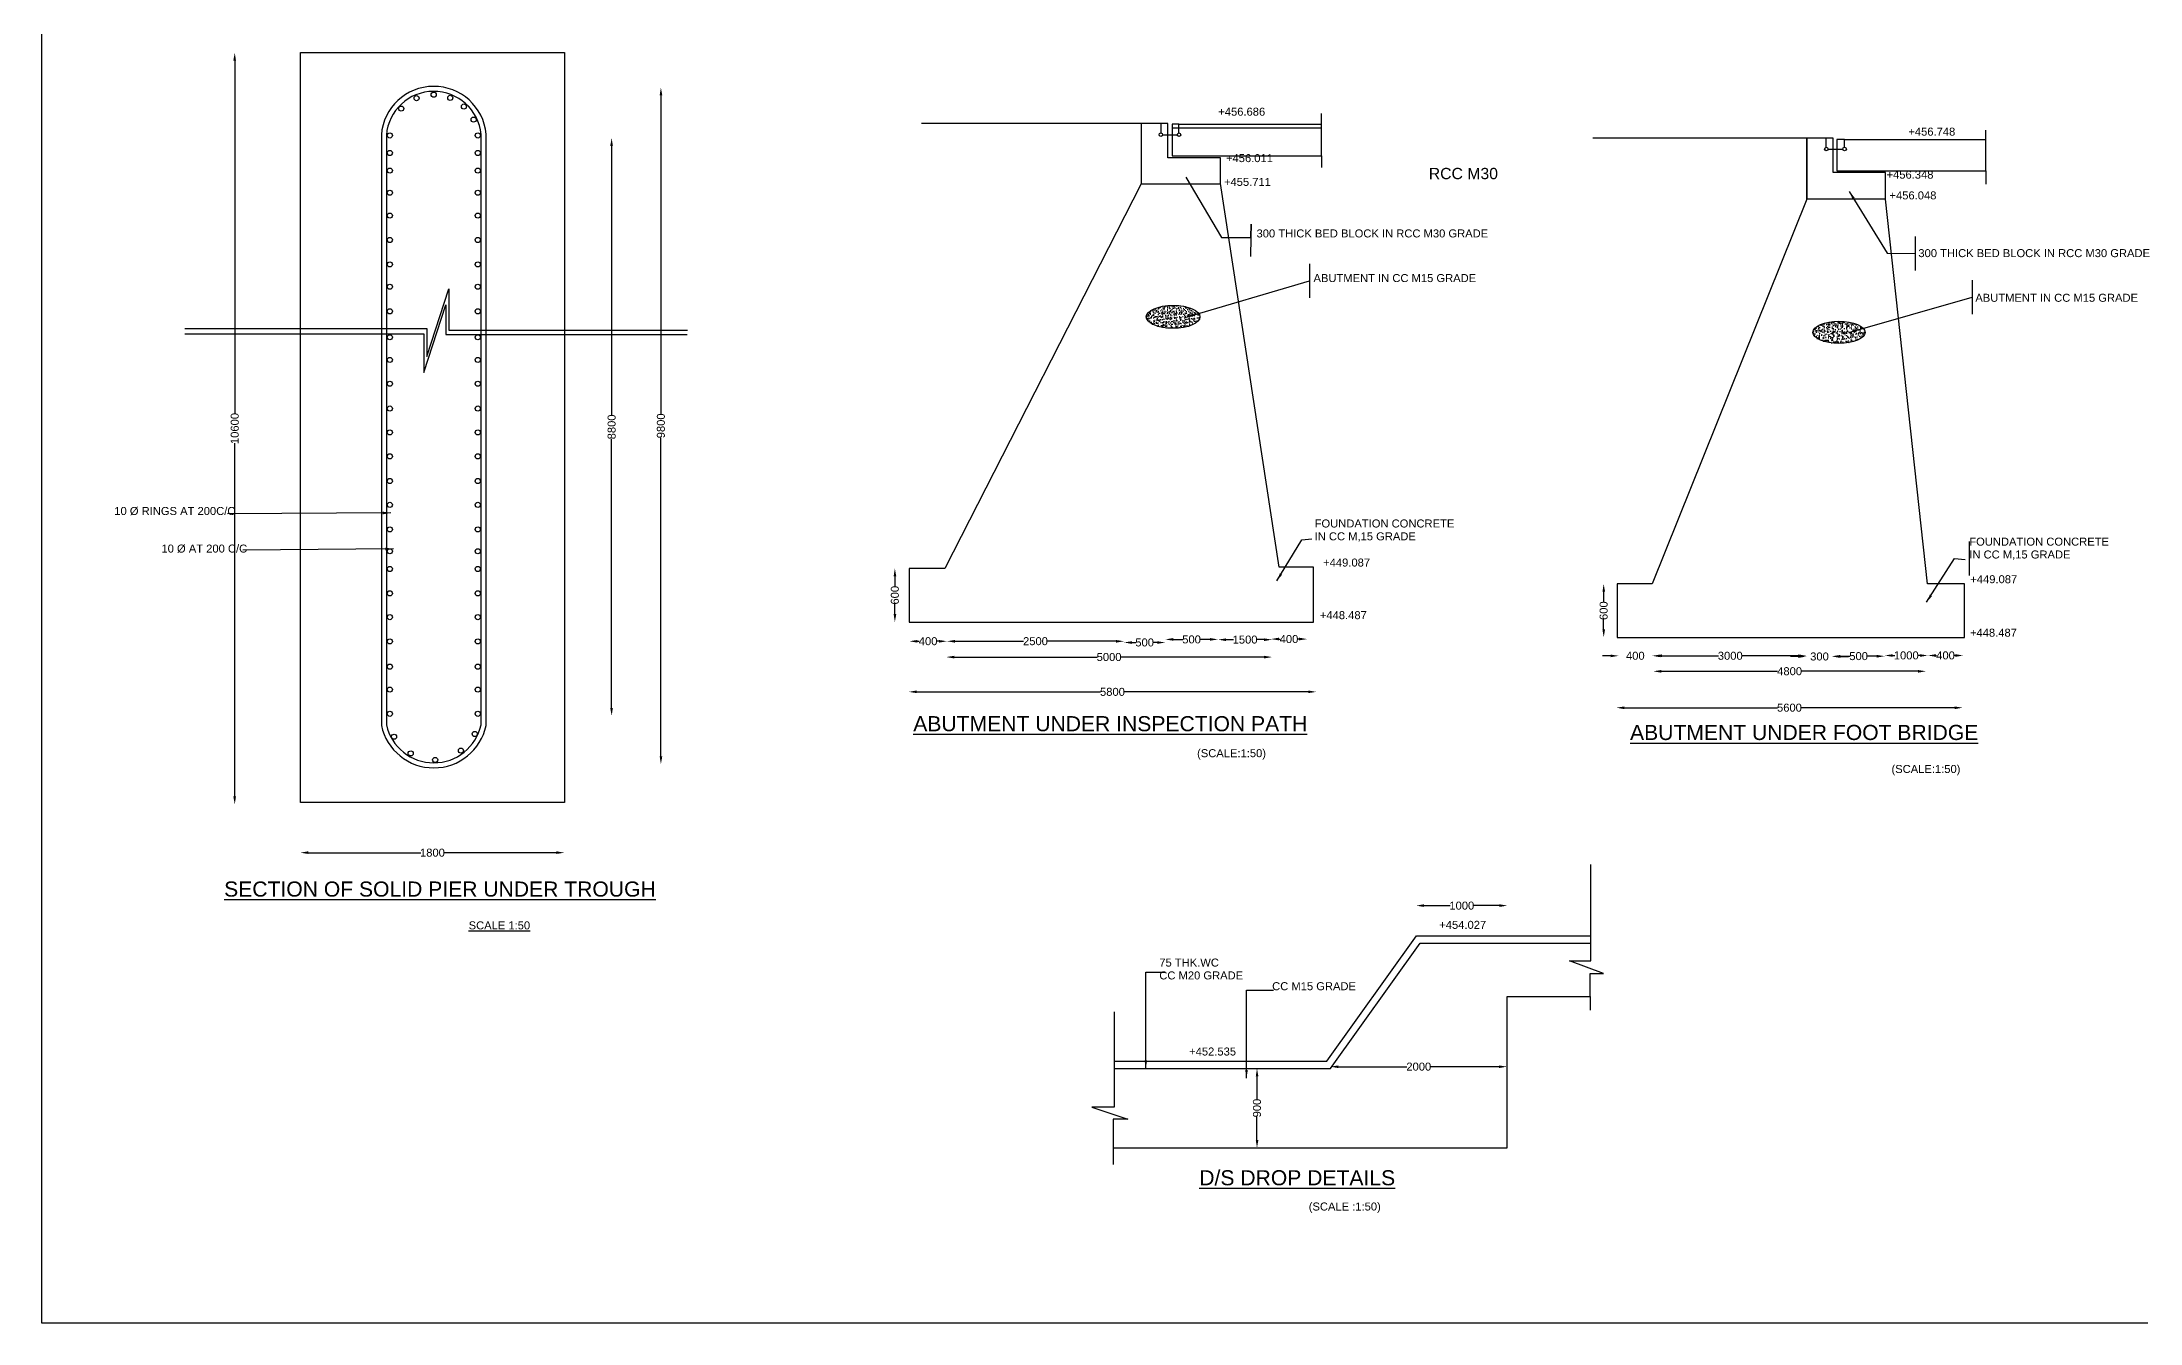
# Model space of a CAD drawing. Header units: millimetres. Extents: x -53217044 to -53196861, y 22129922 to 22143983.
# Drawn here: x -53217044 to -53205243, y 22129922 to 22137131 of the extents above; entities that cross this region are included whole.
import ezdxf

# ---------------------------------------------------------------- set-up
doc = ezdxf.new("R2010")
doc.units = ezdxf.units.MM
doc.header["$MEASUREMENT"] = 0
doc.header["$PDMODE"] = 32
doc.header["$PDSIZE"] = 28
for name, color, linetype in [('DIMENSION', 7, 'Continuous'), ('DRAWING', 2, 'Continuous'), ('TEXT', 7, 'Continuous')]:
    doc.layers.add(name, color=color, linetype=linetype)
doc.styles.get("Standard").update_dxf_attribs({"font": 'arial.ttf', "height": 45})
doc.dimstyles.get("Standard").update_dxf_attribs({"dimtxt": 45, "dimasz": 45, "dimexe": 0.18, "dimexo": 0.0625, "dimgap": 0.09, "dimtad": 0, "dimdec": 0, "dimzin": 0, "dimdsep": 46, "dimtxsty": 'Standard', "dimcen": 0.09, "dimse1": 1, "dimse2": 1, "dimadec": 0, "dimazin": 0, "dimtfac": 1, "dimtdec": 0, "dimtofl": 0, "dimtmove": 0, "dimatfit": 3, "dimfxl": 1, "dimtolj": 1, "dimtzin": 0, "dimarcsym": 0})
pattern_1 = [(50, (0, 0), (35.86300913, -3.137606749), [3.75, -41.25]), (355, (0, 0), (-6.93756668, 37.609606685), [3, -33]), (100.4514, (2.99, -0.26), (28.925469086, 34.471977103), [3.1870095, -35.0571056]), (46.1842, (0, 10), (53.36205243, -8.275950716), [5.625, -61.875]), (96.6356, (4.447, 9.31), (46.733135277, 48.705893545), [4.7805144, -52.58565]), (351.1842, (0, 10), (46.733097257, 48.705930046), [4.5, -49.5]), (21, (5, 7.5), (29.845352606, -20.130944533), [3.75, -41.25]), (326, (5, 7.5), (12.165766596, 36.257502252), [3, -33]), (71.4514, (7.487, 5.822), (42.01113143, 16.126524835), [3.1870095, -35.0571056]), (37.5, (0, 0), (0.607992766, 16.6446926916), [0, -32.6, 0, -33.5, 0, -33.125]), (7.5, (0, 0), (13.153476872, 19.720585594), [0, -19.1, 0, -31.85, 0, -12.625]), (327.5, (-11.15, 0), (26.6911218086, -1.1277435867), [0, -12.5, 0, -39, 0, -51.75]), (317.5, (-16.15, 0), (29.159308467, 5.005249117), [0, -16.25, 0, -25.9, 0, -36.75])]

# ---------------------------------------------------------------- blocks, each defined once
blk = doc.blocks.new('*D84')
at = {"layer": 'Defpoints', "color": 0, "transparency": 16777216}
for p in [(-53208260, 22134082), (-53208183, 22134082), (-53208183, 22133781)]:
    blk.add_point(p, dxfattribs=at)
at = {"layer": 'DIMENSION', "color": 0, "lineweight": -2, "transparency": 16777216}
for p, q in [((-53208260, 22134037), (-53208260, 22133981)), ((-53208260, 22133826), (-53208260, 22133881))]:
    blk.add_line(p, q, dxfattribs=at)
at = {"layer": 'DIMENSION', "color": 0, "transparency": 16777216}
for points in [[(-53208267, 22134037), (-53208252, 22134037), (-53208260, 22134082)], [(-53208267, 22133826), (-53208252, 22133826), (-53208260, 22133781)]]:
    blk.add_solid(points, dxfattribs=at)
at = {"layer": 'DIMENSION', "color": 0, "transparency": 16777216, "insert": (-53208260, 22133931), "char_height": 45, "attachment_point": 5, "rotation": 90}
blk.add_mtext('\\A1;600', dxfattribs=at)
blk = doc.blocks.new('*D85')
at = {"layer": 'Defpoints', "color": 0, "transparency": 16777216}
for p in [(-53208176, 22133677), (-53208176, 22133671), (-53207987, 22133668)]:
    blk.add_point(p, dxfattribs=at)
at = {"layer": 'DIMENSION', "color": 0, "lineweight": -2, "transparency": 16777216}
for p, q in [((-53208221, 22133677), (-53208266, 22133677)), ((-53207942, 22133677), (-53207897, 22133677))]:
    blk.add_line(p, q, dxfattribs=at)
at = {"layer": 'DIMENSION', "color": 0, "transparency": 16777216}
for points in [[(-53208221, 22133684), (-53208221, 22133669), (-53208176, 22133677)], [(-53207942, 22133684), (-53207942, 22133669), (-53207987, 22133677)]]:
    blk.add_solid(points, dxfattribs=at)
at = {"layer": 'DIMENSION', "color": 0, "transparency": 16777216, "insert": (-53208082, 22133677), "char_height": 45, "attachment_point": 5}
blk.add_mtext('\\A1;400', dxfattribs=at)
blk = doc.blocks.new('*D86')
at = {"layer": 'Defpoints', "color": 0, "transparency": 16777216}
for p in [(-53207976, 22133675), (-53207120, 22133677), (-53207120, 22133674)]:
    blk.add_point(p, dxfattribs=at)
at = {"layer": 'DIMENSION', "color": 0, "lineweight": -2, "transparency": 16777216}
for p, q in [((-53207931, 22133677), (-53207615, 22133677)), ((-53207165, 22133677), (-53207481, 22133677))]:
    blk.add_line(p, q, dxfattribs=at)
at = {"layer": 'DIMENSION', "color": 0, "transparency": 16777216}
for points in [[(-53207931, 22133685), (-53207931, 22133670), (-53207976, 22133677)], [(-53207165, 22133685), (-53207165, 22133670), (-53207120, 22133677)]]:
    blk.add_solid(points, dxfattribs=at)
at = {"layer": 'DIMENSION', "color": 0, "transparency": 16777216, "insert": (-53207548, 22133677), "char_height": 45, "attachment_point": 5}
blk.add_mtext('\\A1;3000', dxfattribs=at)
blk = doc.blocks.new('*D87')
at = {"layer": 'Defpoints', "color": 0, "transparency": 16777216}
for p in [(-53207120, 22133674), (-53206973, 22133674), (-53206973, 22133673)]:
    blk.add_point(p, dxfattribs=at)
at = {"layer": 'DIMENSION', "color": 0, "lineweight": -2, "transparency": 16777216}
for p, q in [((-53207165, 22133673), (-53207210, 22133673)), ((-53206928, 22133673), (-53206883, 22133673))]:
    blk.add_line(p, q, dxfattribs=at)
at = {"layer": 'DIMENSION', "color": 0, "transparency": 16777216}
for points in [[(-53207165, 22133680), (-53207165, 22133665), (-53207120, 22133673)], [(-53206928, 22133680), (-53206928, 22133665), (-53206973, 22133673)]]:
    blk.add_solid(points, dxfattribs=at)
at = {"layer": 'DIMENSION', "color": 0, "transparency": 16777216, "insert": (-53207046, 22133673), "char_height": 45, "attachment_point": 5}
blk.add_mtext('\\A1;300', dxfattribs=at)
blk = doc.blocks.new('*D88')
at = {"layer": 'Defpoints', "color": 0, "transparency": 16777216}
for p in [(-53206973, 22133674), (-53206679, 22133681), (-53206679, 22133675)]:
    blk.add_point(p, dxfattribs=at)
at = {"layer": 'DIMENSION', "color": 0, "lineweight": -2, "transparency": 16777216}
for p, q in [((-53206928, 22133675), (-53206876, 22133675)), ((-53206724, 22133675), (-53206776, 22133675))]:
    blk.add_line(p, q, dxfattribs=at)
at = {"layer": 'DIMENSION', "color": 0, "transparency": 16777216}
for points in [[(-53206928, 22133682), (-53206928, 22133667), (-53206973, 22133675)], [(-53206724, 22133682), (-53206724, 22133667), (-53206679, 22133675)]]:
    blk.add_solid(points, dxfattribs=at)
at = {"layer": 'DIMENSION', "color": 0, "transparency": 16777216, "insert": (-53206826, 22133675), "char_height": 45, "attachment_point": 5}
blk.add_mtext('\\A1;500', dxfattribs=at)
blk = doc.blocks.new('*D89')
at = {"layer": 'Defpoints', "color": 0, "transparency": 16777216}
for p in [(-53206679, 22133675), (-53206436, 22133679), (-53206436, 22133675)]:
    blk.add_point(p, dxfattribs=at)
at = {"layer": 'DIMENSION', "color": 0, "lineweight": -2, "transparency": 16777216}
for p, q in [((-53206634, 22133679), (-53206623, 22133679)), ((-53206481, 22133679), (-53206493, 22133679))]:
    blk.add_line(p, q, dxfattribs=at)
at = {"layer": 'DIMENSION', "color": 0, "transparency": 16777216}
for points in [[(-53206634, 22133686), (-53206634, 22133671), (-53206679, 22133679)], [(-53206481, 22133686), (-53206481, 22133671), (-53206436, 22133679)]]:
    blk.add_solid(points, dxfattribs=at)
at = {"layer": 'DIMENSION', "color": 0, "transparency": 16777216, "insert": (-53206558, 22133679), "char_height": 45, "attachment_point": 5}
blk.add_mtext('\\A1;1000', dxfattribs=at)
blk = doc.blocks.new('*D90')
at = {"layer": 'Defpoints', "color": 0, "transparency": 16777216}
for p in [(-53206436, 22133679), (-53206237, 22133682), (-53206237, 22133679)]:
    blk.add_point(p, dxfattribs=at)
at = {"layer": 'DIMENSION', "color": 0, "lineweight": -2, "transparency": 16777216}
for p, q in [((-53206391, 22133679), (-53206387, 22133679)), ((-53206282, 22133679), (-53206286, 22133679))]:
    blk.add_line(p, q, dxfattribs=at)
at = {"layer": 'DIMENSION', "color": 0, "transparency": 16777216}
for points in [[(-53206391, 22133686), (-53206391, 22133671), (-53206436, 22133679)], [(-53206282, 22133686), (-53206282, 22133671), (-53206237, 22133679)]]:
    blk.add_solid(points, dxfattribs=at)
at = {"layer": 'DIMENSION', "color": 0, "transparency": 16777216, "insert": (-53206337, 22133679), "char_height": 45, "attachment_point": 5}
blk.add_mtext('\\A1;400', dxfattribs=at)
blk = doc.blocks.new('*D91')
at = {"layer": 'Defpoints', "color": 0, "transparency": 16777216}
for p in [(-53207981, 22133590), (-53207981, 22133588), (-53206447, 22133584)]:
    blk.add_point(p, dxfattribs=at)
at = {"layer": 'DIMENSION', "color": 0, "lineweight": -2, "transparency": 16777216}
for p, q in [((-53207936, 22133590), (-53207282, 22133590)), ((-53206492, 22133590), (-53207146, 22133590))]:
    blk.add_line(p, q, dxfattribs=at)
at = {"layer": 'DIMENSION', "color": 0, "transparency": 16777216}
for points in [[(-53207936, 22133597), (-53207936, 22133582), (-53207981, 22133590)], [(-53206492, 22133597), (-53206492, 22133582), (-53206447, 22133590)]]:
    blk.add_solid(points, dxfattribs=at)
at = {"layer": 'DIMENSION', "color": 0, "transparency": 16777216, "insert": (-53207214, 22133590), "char_height": 45, "attachment_point": 5}
blk.add_mtext('\\A1;4800', dxfattribs=at)
blk = doc.blocks.new('*D92')
at = {"layer": 'Defpoints', "color": 0, "transparency": 16777216}
for p in [(-53208189, 22133388), (-53206241, 22133387), (-53206241, 22133385)]:
    blk.add_point(p, dxfattribs=at)
at = {"layer": 'DIMENSION', "color": 0, "lineweight": -2, "transparency": 16777216}
for p, q in [((-53208144, 22133385), (-53207282, 22133385)), ((-53206286, 22133385), (-53207148, 22133385))]:
    blk.add_line(p, q, dxfattribs=at)
at = {"layer": 'DIMENSION', "color": 0, "transparency": 16777216}
for points in [[(-53208144, 22133392), (-53208144, 22133377), (-53208189, 22133385)], [(-53206286, 22133392), (-53206286, 22133377), (-53206241, 22133385)]]:
    blk.add_solid(points, dxfattribs=at)
at = {"layer": 'DIMENSION', "color": 0, "transparency": 16777216, "insert": (-53207215, 22133385), "char_height": 45, "attachment_point": 5}
blk.add_mtext('\\A1;5600', dxfattribs=at)
blk = doc.blocks.new('*D93')
at = {"layer": 'Defpoints', "color": 0, "transparency": 16777216}
for p in [(-53209315, 22132258), (-53208802, 22132271), (-53208802, 22132264)]:
    blk.add_point(p, dxfattribs=at)
at = {"layer": 'DIMENSION', "color": 0, "lineweight": -2, "transparency": 16777216}
for p, q in [((-53209270, 22132271), (-53209123, 22132271)), ((-53208847, 22132271), (-53208993, 22132271))]:
    blk.add_line(p, q, dxfattribs=at)
at = {"layer": 'DIMENSION', "color": 0, "transparency": 16777216}
for points in [[(-53209270, 22132279), (-53209270, 22132264), (-53209315, 22132271)], [(-53208847, 22132279), (-53208847, 22132264), (-53208802, 22132271)]]:
    blk.add_solid(points, dxfattribs=at)
at = {"layer": 'DIMENSION', "color": 0, "transparency": 16777216, "insert": (-53209058, 22132271), "char_height": 45, "attachment_point": 5}
blk.add_mtext('\\A1;1000', dxfattribs=at)
blk = doc.blocks.new('*D94')
at = {"layer": 'Defpoints', "color": 0, "transparency": 16777216}
for p in [(-53209797, 22131355), (-53208804, 22131365), (-53208804, 22131355)]:
    blk.add_point(p, dxfattribs=at)
at = {"layer": 'DIMENSION', "color": 0, "lineweight": -2, "transparency": 16777216}
for p, q in [((-53209752, 22131365), (-53209368, 22131365)), ((-53208849, 22131365), (-53209232, 22131365))]:
    blk.add_line(p, q, dxfattribs=at)
at = {"layer": 'DIMENSION', "color": 0, "transparency": 16777216}
for points in [[(-53209752, 22131372), (-53209752, 22131357), (-53209797, 22131365)], [(-53208849, 22131372), (-53208849, 22131357), (-53208804, 22131365)]]:
    blk.add_solid(points, dxfattribs=at)
at = {"layer": 'DIMENSION', "color": 0, "transparency": 16777216, "insert": (-53209300, 22131365), "char_height": 45, "attachment_point": 5}
blk.add_mtext('\\A1;2000', dxfattribs=at)
blk = doc.blocks.new('*D95')
at = {"layer": 'Defpoints', "color": 0, "transparency": 16777216}
for p in [(-53210210, 22131355), (-53210210, 22130908), (-53210210, 22130908)]:
    blk.add_point(p, dxfattribs=at)
at = {"layer": 'DIMENSION', "color": 0, "lineweight": -2, "transparency": 16777216}
for p, q in [((-53210210, 22131310), (-53210210, 22131182)), ((-53210210, 22130953), (-53210210, 22131082))]:
    blk.add_line(p, q, dxfattribs=at)
at = {"layer": 'DIMENSION', "color": 0, "transparency": 16777216}
for points in [[(-53210217, 22131310), (-53210202, 22131310), (-53210210, 22131355)], [(-53210217, 22130953), (-53210202, 22130953), (-53210210, 22130908)]]:
    blk.add_solid(points, dxfattribs=at)
at = {"layer": 'DIMENSION', "color": 0, "transparency": 16777216, "insert": (-53210210, 22131132), "char_height": 45, "attachment_point": 5, "rotation": 90}
blk.add_mtext('\\A1;900', dxfattribs=at)
blk = doc.blocks.new('*D96')
at = {"layer": 'Defpoints', "color": 0, "transparency": 16777216}
for p in [(-53215591, 22132852), (-53214106, 22132852), (-53215591, 22132569)]:
    blk.add_point(p, dxfattribs=at)
at = {"layer": 'DIMENSION', "color": 0, "lineweight": -2, "transparency": 16777216}
for p, q in [((-53215546, 22132569), (-53214913, 22132569)), ((-53214151, 22132569), (-53214783, 22132569))]:
    blk.add_line(p, q, dxfattribs=at)
at = {"layer": 'DIMENSION', "color": 0, "transparency": 16777216}
for points in [[(-53215546, 22132577), (-53215546, 22132562), (-53215591, 22132569)], [(-53214151, 22132577), (-53214151, 22132562), (-53214106, 22132569)]]:
    blk.add_solid(points, dxfattribs=at)
at = {"layer": 'DIMENSION', "color": 0, "transparency": 16777216, "insert": (-53214848, 22132569), "char_height": 45, "attachment_point": 5}
blk.add_mtext('\\A1;1800', dxfattribs=at)
blk = doc.blocks.new('*D97')
at = {"layer": 'Defpoints', "color": 0, "transparency": 16777216}
for p in [(-53213556, 22136875), (-53213563, 22133067), (-53213560, 22133067)]:
    blk.add_point(p, dxfattribs=at)
at = {"layer": 'DIMENSION', "color": 0, "lineweight": -2, "transparency": 16777216}
for p, q in [((-53213563, 22136830), (-53213563, 22135038)), ((-53213563, 22133112), (-53213563, 22134904))]:
    blk.add_line(p, q, dxfattribs=at)
at = {"layer": 'DIMENSION', "color": 0, "transparency": 16777216}
for points in [[(-53213570, 22136830), (-53213555, 22136830), (-53213563, 22136875)], [(-53213570, 22133112), (-53213555, 22133112), (-53213563, 22133067)]]:
    blk.add_solid(points, dxfattribs=at)
at = {"layer": 'DIMENSION', "color": 0, "transparency": 16777216, "insert": (-53213563, 22134971), "char_height": 45, "attachment_point": 5, "rotation": 90}
blk.add_mtext('\\A1;9800', dxfattribs=at)
blk = doc.blocks.new('*D98')
at = {"layer": 'Defpoints', "color": 0, "transparency": 16777216}
for p in [(-53213834, 22136591), (-53213840, 22133339), (-53213839, 22133339)]:
    blk.add_point(p, dxfattribs=at)
at = {"layer": 'DIMENSION', "color": 0, "lineweight": -2, "transparency": 16777216}
for p, q in [((-53213840, 22136546), (-53213840, 22135032)), ((-53213840, 22133384), (-53213840, 22134898))]:
    blk.add_line(p, q, dxfattribs=at)
at = {"layer": 'DIMENSION', "color": 0, "transparency": 16777216}
for points in [[(-53213848, 22136546), (-53213833, 22136546), (-53213840, 22136591)], [(-53213848, 22133384), (-53213833, 22133384), (-53213840, 22133339)]]:
    blk.add_solid(points, dxfattribs=at)
at = {"layer": 'DIMENSION', "color": 0, "transparency": 16777216, "insert": (-53213840, 22134965), "char_height": 45, "attachment_point": 5, "rotation": 90}
blk.add_mtext('\\A1;8800', dxfattribs=at)
blk = doc.blocks.new('*D99')
at = {"layer": 'Defpoints', "color": 0, "transparency": 16777216}
for p in [(-53215962, 22137071), (-53215966, 22132841), (-53215960, 22132841)]:
    blk.add_point(p, dxfattribs=at)
at = {"layer": 'DIMENSION', "color": 0, "lineweight": -2, "transparency": 16777216}
for p, q in [((-53215960, 22137026), (-53215960, 22135038)), ((-53215960, 22132886), (-53215960, 22134873))]:
    blk.add_line(p, q, dxfattribs=at)
at = {"layer": 'DIMENSION', "color": 0, "transparency": 16777216}
for points in [[(-53215968, 22137026), (-53215953, 22137026), (-53215960, 22137071)], [(-53215968, 22132886), (-53215953, 22132886), (-53215960, 22132841)]]:
    blk.add_solid(points, dxfattribs=at)
at = {"layer": 'DIMENSION', "color": 0, "transparency": 16777216, "insert": (-53215960, 22134956), "char_height": 45, "attachment_point": 5, "rotation": 90}
blk.add_mtext('\\A1;10600', dxfattribs=at)
blk = doc.blocks.new('*D100')
at = {"layer": 'Defpoints', "color": 0, "transparency": 16777216}
for p in [(-53212247, 22134169), (-53212166, 22134169), (-53212166, 22133867)]:
    blk.add_point(p, dxfattribs=at)
at = {"layer": 'DIMENSION', "color": 0, "lineweight": -2, "transparency": 16777216}
for p, q in [((-53212247, 22134124), (-53212247, 22134068)), ((-53212247, 22133912), (-53212247, 22133968))]:
    blk.add_line(p, q, dxfattribs=at)
at = {"layer": 'DIMENSION', "color": 0, "transparency": 16777216}
for points in [[(-53212254, 22134124), (-53212239, 22134124), (-53212247, 22134169)], [(-53212254, 22133912), (-53212239, 22133912), (-53212247, 22133867)]]:
    blk.add_solid(points, dxfattribs=at)
at = {"layer": 'DIMENSION', "color": 0, "transparency": 16777216, "insert": (-53212247, 22134018), "char_height": 45, "attachment_point": 5, "rotation": 90}
blk.add_mtext('\\A1;600', dxfattribs=at)
blk = doc.blocks.new('*D101')
at = {"layer": 'Defpoints', "color": 0, "transparency": 16777216}
for p in [(-53212165, 22133759), (-53211954, 22133759), (-53211954, 22133759)]:
    blk.add_point(p, dxfattribs=at)
at = {"layer": 'DIMENSION', "color": 0, "lineweight": -2, "transparency": 16777216}
for p, q in [((-53212120, 22133759), (-53212110, 22133759)), ((-53211999, 22133759), (-53212009, 22133759))]:
    blk.add_line(p, q, dxfattribs=at)
at = {"layer": 'DIMENSION', "color": 0, "transparency": 16777216}
for points in [[(-53212120, 22133766), (-53212120, 22133751), (-53212165, 22133759)], [(-53211999, 22133766), (-53211999, 22133751), (-53211954, 22133759)]]:
    blk.add_solid(points, dxfattribs=at)
at = {"layer": 'DIMENSION', "color": 0, "transparency": 16777216, "insert": (-53212060, 22133759), "char_height": 45, "attachment_point": 5}
blk.add_mtext('\\A1;400', dxfattribs=at)
blk = doc.blocks.new('*D102')
at = {"layer": 'Defpoints', "color": 0, "transparency": 16777216}
for p in [(-53211954, 22133759), (-53210958, 22133759), (-53210958, 22133745)]:
    blk.add_point(p, dxfattribs=at)
at = {"layer": 'DIMENSION', "color": 0, "lineweight": -2, "transparency": 16777216}
for p, q in [((-53211909, 22133759), (-53211524, 22133759)), ((-53211003, 22133759), (-53211388, 22133759))]:
    blk.add_line(p, q, dxfattribs=at)
at = {"layer": 'DIMENSION', "color": 0, "transparency": 16777216}
for points in [[(-53211909, 22133766), (-53211909, 22133751), (-53211954, 22133759)], [(-53211003, 22133766), (-53211003, 22133751), (-53210958, 22133759)]]:
    blk.add_solid(points, dxfattribs=at)
at = {"layer": 'DIMENSION', "color": 0, "transparency": 16777216, "insert": (-53211456, 22133759), "char_height": 45, "attachment_point": 5}
blk.add_mtext('\\A1;2500', dxfattribs=at)
blk = doc.blocks.new('*D103')
at = {"layer": 'Defpoints', "color": 0, "transparency": 16777216}
for p in [(-53210958, 22133759), (-53210726, 22133752), (-53210726, 22133750)]:
    blk.add_point(p, dxfattribs=at)
at = {"layer": 'DIMENSION', "color": 0, "lineweight": -2, "transparency": 16777216}
for p, q in [((-53210913, 22133752), (-53210892, 22133752)), ((-53210771, 22133752), (-53210792, 22133752))]:
    blk.add_line(p, q, dxfattribs=at)
at = {"layer": 'DIMENSION', "color": 0, "transparency": 16777216}
for points in [[(-53210913, 22133759), (-53210913, 22133744), (-53210958, 22133752)], [(-53210771, 22133759), (-53210771, 22133744), (-53210726, 22133752)]]:
    blk.add_solid(points, dxfattribs=at)
at = {"layer": 'DIMENSION', "color": 0, "transparency": 16777216, "insert": (-53210842, 22133752), "char_height": 45, "attachment_point": 5}
blk.add_mtext('\\A1;500', dxfattribs=at)
blk = doc.blocks.new('*D104')
at = {"layer": 'Defpoints', "color": 0, "transparency": 16777216}
for p in [(-53210726, 22133752), (-53210429, 22133769), (-53210429, 22133755)]:
    blk.add_point(p, dxfattribs=at)
at = {"layer": 'DIMENSION', "color": 0, "lineweight": -2, "transparency": 16777216}
for p, q in [((-53210681, 22133769), (-53210627, 22133769)), ((-53210474, 22133769), (-53210528, 22133769))]:
    blk.add_line(p, q, dxfattribs=at)
at = {"layer": 'DIMENSION', "color": 0, "transparency": 16777216}
for points in [[(-53210681, 22133777), (-53210681, 22133762), (-53210726, 22133769)], [(-53210474, 22133777), (-53210474, 22133762), (-53210429, 22133769)]]:
    blk.add_solid(points, dxfattribs=at)
at = {"layer": 'DIMENSION', "color": 0, "transparency": 16777216, "insert": (-53210578, 22133769), "char_height": 45, "attachment_point": 5}
blk.add_mtext('\\A1;500', dxfattribs=at)
blk = doc.blocks.new('*D105')
at = {"layer": 'Defpoints', "color": 0, "transparency": 16777216}
for p in [(-53210429, 22133769), (-53210125, 22133768), (-53210125, 22133768)]:
    blk.add_point(p, dxfattribs=at)
at = {"layer": 'DIMENSION', "color": 0, "lineweight": -2, "transparency": 16777216}
for p, q in [((-53210384, 22133768), (-53210342, 22133768)), ((-53210170, 22133768), (-53210212, 22133768))]:
    blk.add_line(p, q, dxfattribs=at)
at = {"layer": 'DIMENSION', "color": 0, "transparency": 16777216}
for points in [[(-53210384, 22133775), (-53210384, 22133760), (-53210429, 22133768)], [(-53210170, 22133775), (-53210170, 22133760), (-53210125, 22133768)]]:
    blk.add_solid(points, dxfattribs=at)
at = {"layer": 'DIMENSION', "color": 0, "transparency": 16777216, "insert": (-53210277, 22133768), "char_height": 45, "attachment_point": 5}
blk.add_mtext('\\A1;1500', dxfattribs=at)
blk = doc.blocks.new('*D106')
at = {"layer": 'Defpoints', "color": 0, "transparency": 16777216}
for p in [(-53210132, 22133769), (-53209928, 22133771), (-53209928, 22133766)]:
    blk.add_point(p, dxfattribs=at)
at = {"layer": 'DIMENSION', "color": 0, "lineweight": -2, "transparency": 16777216}
for p, q in [((-53210087, 22133771), (-53210080, 22133771)), ((-53209973, 22133771), (-53209979, 22133771))]:
    blk.add_line(p, q, dxfattribs=at)
at = {"layer": 'DIMENSION', "color": 0, "transparency": 16777216}
for points in [[(-53210087, 22133779), (-53210087, 22133764), (-53210132, 22133771)], [(-53209973, 22133779), (-53209973, 22133764), (-53209928, 22133771)]]:
    blk.add_solid(points, dxfattribs=at)
at = {"layer": 'DIMENSION', "color": 0, "transparency": 16777216, "insert": (-53210030, 22133771), "char_height": 45, "attachment_point": 5}
blk.add_mtext('\\A1;400', dxfattribs=at)
blk = doc.blocks.new('*D107')
at = {"layer": 'Defpoints', "color": 0, "transparency": 16777216}
for p in [(-53211958, 22133667), (-53210125, 22133670), (-53210125, 22133668)]:
    blk.add_point(p, dxfattribs=at)
at = {"layer": 'DIMENSION', "color": 0, "lineweight": -2, "transparency": 16777216}
for p, q in [((-53211913, 22133670), (-53211109, 22133670)), ((-53210170, 22133670), (-53210974, 22133670))]:
    blk.add_line(p, q, dxfattribs=at)
at = {"layer": 'DIMENSION', "color": 0, "transparency": 16777216}
for points in [[(-53211913, 22133677), (-53211913, 22133662), (-53211958, 22133670)], [(-53210170, 22133677), (-53210170, 22133662), (-53210125, 22133670)]]:
    blk.add_solid(points, dxfattribs=at)
at = {"layer": 'DIMENSION', "color": 0, "transparency": 16777216, "insert": (-53211042, 22133670), "char_height": 45, "attachment_point": 5}
blk.add_mtext('\\A1;5000', dxfattribs=at)
blk = doc.blocks.new('*D108')
at = {"layer": 'Defpoints', "color": 0, "transparency": 16777216}
for p in [(-53212169, 22133471), (-53209877, 22133483), (-53209877, 22133474)]:
    blk.add_point(p, dxfattribs=at)
at = {"layer": 'DIMENSION', "color": 0, "lineweight": -2, "transparency": 16777216}
for p, q in [((-53212124, 22133474), (-53211090, 22133474)), ((-53209922, 22133474), (-53210956, 22133474))]:
    blk.add_line(p, q, dxfattribs=at)
at = {"layer": 'DIMENSION', "color": 0, "transparency": 16777216}
for points in [[(-53212124, 22133482), (-53212124, 22133467), (-53212169, 22133474)], [(-53209922, 22133482), (-53209922, 22133467), (-53209877, 22133474)]]:
    blk.add_solid(points, dxfattribs=at)
at = {"layer": 'DIMENSION', "color": 0, "transparency": 16777216, "insert": (-53211023, 22133474), "char_height": 45, "attachment_point": 5}
blk.add_mtext('\\A1;5800', dxfattribs=at)

msp = doc.modelspace()

# ---------------------------------------------------------------- hatches: boundary and pattern name
at = {"layer": 'DIMENSION'}
h = msp.add_hatch(dxfattribs=at)
h.set_pattern_fill('AR-CONC', color=0, scale=5, style=0)
h.set_pattern_definition(pattern_1)
edge = h.paths.add_edge_path()
edge.add_ellipse((-53210682, 22135584.4), major_axis=(-151, 0), ratio=0.4268101, start_angle=0, end_angle=360)
h = msp.add_hatch(dxfattribs=at)
h.set_pattern_fill('AR-CONC', color=0, scale=5, style=0)
h.set_pattern_definition(pattern_1)
edge = h.paths.add_edge_path()
edge.add_ellipse((-53206936.3, 22135497.2), major_axis=(-146.9, 0), ratio=0.4245726, start_angle=0, end_angle=360)

# ---------------------------------------------------------------- linework, layer by layer
for points in [[(-53206507, 22136036.2), (-53206507, 22135845.4)], [(-53209914.5, 22135882.5), (-53209914.5, 22135691.7)], [(-53206187, 22135789.9), (-53206187, 22135599.1)], [(-53206203.4, 22134320), (-53206203.4, 22134129.2)]]:
    msp.add_lwpolyline(points, dxfattribs=at)
at = {"layer": 'DRAWING', "color": 0}
for points in [[(-53217044.4, 22143982.6), (-53196861.3, 22143982.6), (-53196861.3, 22129922.3), (-53217044.4, 22129922.3)], [(-53215591, 22137072), (-53214105.6, 22137072), (-53214105.6, 22132852), (-53215591, 22132852)]]:
    msp.add_lwpolyline(points, close=True, dxfattribs=at)
msp.add_lwpolyline([(-53215135.3, 22136608.2), (-53215135.3, 22133284.9, 0.8093433), (-53214546.1, 22133284.9), (-53214546.1, 22136612.2, 0.9206216), (-53215135.3, 22136608.2, 0.9865814)], format="xyb", dxfattribs=at)
msp.add_lwpolyline([(-53215107.1, 22136607.1), (-53215107.1, 22133288, 0.8005612), (-53214574.4, 22133288), (-53214574.4, 22136610.9, 0.9166896)], format="xyb", close=True, dxfattribs=at)
for points in [[(-53209847.9, 22136490.5), (-53209847.9, 22136729.3)], [(-53211966, 22134169.2), (-53212165.8, 22134169.2), (-53212165.8, 22133866.7), (-53209892.1, 22133866.7), (-53209892.1, 22134175.4), (-53210086.1, 22134175.4), (-53210414.8, 22136333.8), (-53210414.8, 22136479.1), (-53210711.6, 22136479.1), (-53210711.6, 22136671.9), (-53212097.5, 22136671.9)], [(-53210861.3, 22136671.9), (-53210861.3, 22136333.3), (-53210414.8, 22136333.3)], [(-53210750.9, 22136671.9), (-53210750.9, 22136619.1)], [(-53210649, 22136619.1), (-53210649, 22136668), (-53210687.5, 22136668), (-53210687.5, 22136490.5), (-53209847.9, 22136490.5), (-53209847.9, 22136425.4)], [(-53210687.5, 22136647.3), (-53209847.9, 22136647.3)], [(-53210649, 22136668), (-53209847.9, 22136668)], [(-53206109.6, 22136406.7), (-53206109.6, 22136635.5)], [(-53210741.2, 22136609.4), (-53210658.7, 22136609.4)], [(-53207986.5, 22134081.6), (-53208183.3, 22134081.6), (-53208183.3, 22133780.5), (-53206230.4, 22133780.5), (-53206230.4, 22134082.5), (-53206438.5, 22134082.5), (-53206675.2, 22136247.4), (-53206675.2, 22136395.8), (-53206969, 22136395.8), (-53206969, 22136590.3), (-53208321, 22136590.3)], [(-53207116.9, 22136590.3), (-53207116.9, 22136247.4), (-53207986.5, 22134081.6)], [(-53206675.2, 22136247.4), (-53207116.9, 22136247.4), (-53207116.9, 22136590.3)], [(-53207007.7, 22136538.7), (-53207007.7, 22136590.3)], [(-53206997.6, 22136528.6), (-53206915.1, 22136528.6)], [(-53206905, 22136538.7), (-53206905, 22136582.5), (-53206947.9, 22136582.5), (-53206947.9, 22136406.7), (-53206109.6, 22136406.7), (-53206109.6, 22136331.8)], [(-53206905, 22136582.5), (-53206109.6, 22136582.5)], [(-53210861.3, 22136333.3), (-53211966, 22134169.2)], [(-53210610.7, 22136370), (-53210410, 22136031.7), (-53210243.9, 22136031.7), (-53210242.3, 22136106.6), (-53210243.9, 22136031.7), (-53210245.8, 22135924.1)], [(-53216240.9, 22135518.2), (-53214879.8, 22135518.2), (-53214879.8, 22135361.4), (-53214756.4, 22135742.4), (-53214756.4, 22135508.8), (-53213412.9, 22135508.8)], [(-53216241.2, 22135489.5), (-53214896.3, 22135489.5), (-53214896.3, 22135271.8), (-53214773, 22135651.7), (-53214773, 22135484.7), (-53213415.6, 22135484.7)], [(-53208335.3, 22131759.2), (-53208335.3, 22131890.1), (-53208261, 22131890.1), (-53208453, 22131960.8), (-53208332.2, 22131960.8), (-53208332.2, 22132503.1)], [(-53211013.6, 22131396.8), (-53209817.8, 22131396.8), (-53209313.6, 22132101.2), (-53208332.2, 22132101.2)], [(-53211013.6, 22131355.4), (-53209796.6, 22131355.4), (-53209292.4, 22132059.8), (-53208332.2, 22132059.8)], [(-53211013.6, 22131673.1), (-53211013.6, 22131137.6), (-53211139.9, 22131137.6), (-53210935.6, 22131069.8), (-53211019.5, 22131069.8), (-53211019.5, 22130814.9)], [(-53211019.5, 22130908.3), (-53208803.6, 22130908.3), (-53208803.6, 22131759.2), (-53208335.3, 22131759.2), (-53208335.3, 22131683.4)]]:
    msp.add_lwpolyline(points, dxfattribs=at)
for centre, radius in [((-53214841, 22136834.6), 14.4), ((-53215023.7, 22136756.2), 14.4), ((-53214936.9, 22136814.8), 14.4), ((-53214747.6, 22136816.5), 14.4), ((-53214670.7, 22136767.8), 14.4), ((-53215087.7, 22136605.1), 14.4), ((-53214616.2, 22136694.2), 14.4), ((-53214593, 22136605.1), 14.4), ((-53210750.9, 22136609.4), 9.72), ((-53210649, 22136609.4), 9.72), ((-53215087.7, 22136506.4), 14.4), ((-53214593, 22136506.4), 14.4), ((-53207007.7, 22136528.6), 10.1), ((-53206905, 22136528.6), 10.1), ((-53215087.7, 22136407.3), 14.4), ((-53214593, 22136407.3), 14.4), ((-53215087.7, 22136282.6), 14.4), ((-53214593, 22136282.6), 14.4), ((-53215087.7, 22136154), 14.4), ((-53214593, 22136154), 14.4), ((-53215087.7, 22136016.9), 14.4), ((-53214593, 22136016.9), 14.4), ((-53215087.7, 22135879.4), 14.4), ((-53214593, 22135879.4), 14.4), ((-53215087.7, 22135753.9), 14.4), ((-53214593, 22135753.9), 14.4), ((-53215087.7, 22135615.5), 14.4), ((-53214593, 22135615.5), 14.4), ((-53215087.7, 22135469.3), 14.4), ((-53214593, 22135469.3), 14.4), ((-53215087.7, 22135342.1), 14.4), ((-53214593, 22135342.1), 14.4), ((-53215087.7, 22135207.8), 14.4), ((-53214593, 22135207.8), 14.4), ((-53215087.7, 22135068.3), 14.4), ((-53214593, 22135068.3), 14.4), ((-53215087.7, 22134934), 14.4), ((-53214593, 22134934), 14.4), ((-53215087.7, 22134799.4), 14.4), ((-53214593, 22134799.4), 14.4), ((-53215087.7, 22134660.6), 14.4), ((-53214593, 22134660.6), 14.4), ((-53215087.7, 22134526.3), 14.4), ((-53214593, 22134526.3), 14.4), ((-53215087.7, 22134388.3), 14.4), ((-53214593, 22134388.3), 14.4), ((-53215087.7, 22134265.3), 14.4), ((-53214593, 22134265.3), 14.4), ((-53215087.7, 22134165.6), 14.4), ((-53214593, 22134165.6), 14.4), ((-53215087.7, 22134028.5), 14.4), ((-53214593, 22134028.5), 14.4), ((-53215087.7, 22133894.7), 14.4), ((-53214593, 22133894.7), 14.4), ((-53215087.7, 22133757.9), 14.4), ((-53214593, 22133757.9), 14.4), ((-53215087.7, 22133615.8), 14.4), ((-53214593, 22133615.8), 14.4), ((-53215087.7, 22133486.6), 14.4), ((-53214593, 22133486.6), 14.4), ((-53215087.7, 22133350.7), 14.4), ((-53214593, 22133350.7), 14.4), ((-53215064.2, 22133221.6), 14.4), ((-53214610.2, 22133237.1), 14.4), ((-53214970.4, 22133127.9), 14.4), ((-53214832.7, 22133091.1), 14.4), ((-53214687.8, 22133143.4), 14.4)]:
    msp.add_circle(centre, radius, dxfattribs=at)
for centre, major_axis, ratio in [((-53210682, 22135584.4), (-151, 0), 0.4268101), ((-53206936.3, 22135497.2), (-146.9, 0), 0.4245726)]:
    msp.add_ellipse(centre, major_axis=major_axis, ratio=ratio, dxfattribs=at)

# ---------------------------------------------------------------- texts
at = {"layer": 'DIMENSION', "color": 0}
for s, height, p in [('+456.686', 45, (-53210427.9, 22136716.3)), ('+456.748', 45, (-53206546.2, 22136604.1)), ('+456.011', 45, (-53210384.4, 22136455.1)), ('+456.348', 45, (-53206668.9, 22136362.1)), ('+455.711', 45, (-53210395.7, 22136321.3)), ('+456.048', 45, (-53206652.3, 22136245.3)), ('300 THICK BED BLOCK IN RCC M30 GRADE', 45, (-53210212.6, 22136031.3)), ('300 THICK BED BLOCK IN RCC M30 GRADE', 45, (-53206489.8, 22135920.4)), ('ABUTMENT IN CC M15 GRADE', 45, (-53209892.2, 22135780.1)), ('ABUTMENT IN CC M15 GRADE', 45, (-53206169.4, 22135669.2)), ('10 Ø RINGS AT 200C/C', 45, (-53216637.5, 22134469.4)), ('FOUNDATION CONCRETE ', 45, (-53209885.7, 22134399.1)), ('IN CC M,15 GRADE', 45, (-53209885.7, 22134326.8)), ('10 Ø AT 200 C/C', 45, (-53216372.2, 22134257.9)), ('FOUNDATION CONCRETE ', 45, (-53206203.4, 22134296.9)), ('IN CC M,15 GRADE', 45, (-53206203.4, 22134224.6)), ('+449.087', 45, (-53209837.8, 22134179.3)), ('+449.087', 45, (-53206197.8, 22134085.5)), ('+448.487', 45, (-53209856.3, 22133883.2)), ('+448.487', 45, (-53206199.5, 22133784.6)), ('%%UABUTMENT UNDER INSPECTION PATH', 85, (-53212143.3, 22133252.5)), ('%%UABUTMENT UNDER FOOT BRIDGE', 85, (-53208111.7, 22133203.2)), ('(SCALE:1:50)', 45, (-53210547.1, 22133106.5)), ('(SCALE:1:50)', 45, (-53206641.1, 22133017.7)), ('%%USECTION OF SOLID PIER UNDER TROUGH', 85, (-53216019.7, 22132322)), ('%%USCALE 1:50', 45, (-53214644.4, 22132137.6)), ('+454.027', 45, (-53209184.8, 22132140.6)), ('CC M20 GRADE', 45, (-53210759.5, 22131856)), ('75 THK.WC', 45, (-53210759.5, 22131928.3)), ('CC M15 GRADE', 45, (-53210124.8, 22131795.3)), ('+452.535', 45, (-53210591.7, 22131427.8)), ('%%UD/S DROP DETAILS', 85, (-53210534.6, 22130697.5)), ('(SCALE :1:50)', 45, (-53209919, 22130555.6))]:
    msp.add_text(s, height=height, dxfattribs=at).set_placement(p)
at = {"layer": 'TEXT', "color": 0}
msp.add_text('RCC M30', height=63.48, dxfattribs=at).set_placement((-53209243.8, 22136359.1))

# ---------------------------------------------------------------- dimensions: what is measured, and where the dimension line sits
at = {"layer": 'DIMENSION', "color": 0}
dim = msp.add_linear_dim(base=(-53215960.5, 22132840.7), p1=(-53215962, 22137070.5), p2=(-53215965.9, 22132840.7), angle=90, text='10600', dimstyle='Standard', dxfattribs=at)
dim.commit()
dim.dimension.update_dxf_attribs({"geometry": '*D99', "text_midpoint": (-53215960.5, 22134955.6), "dimtype": 160})
for base, p1, p2, text, picture, middle in [((-53213562.7, 22133067.1), (-53213556.4, 22136875.2), (-53213560.2, 22133067.1), '9800', '*D97', (-53213562.7, 22134971.2)), ((-53213840.2, 22133339), (-53213834.4, 22136591.1), (-53213839.2, 22133339), '8800', '*D98', (-53213840.2, 22134965)), ((-53212246.8, 22134169.2), (-53212165.8, 22133866.7), (-53212165.8, 22134169.2), '600', '*D100', (-53212246.8, 22134017.9)), ((-53208259.8, 22134081.6), (-53208183.3, 22133780.5), (-53208183.3, 22134081.6), '600', '*D84', (-53208259.8, 22133931.1)), ((-53210209.6, 22130908.3), (-53210209.6, 22131355.4), (-53210209.6, 22130908.3), '900', '*D95', (-53210209.6, 22131131.9))]:
    dim = msp.add_linear_dim(base=base, p1=p1, p2=p2, angle=90, text=text, dimstyle='Standard', dxfattribs=at)
    dim.commit()
    dim.dimension.update_dxf_attribs({"geometry": picture, "text_midpoint": middle})
for base, p1, p2, text, picture, middle in [((-53211954.1, 22133758.9), (-53212165.3, 22133758.9), (-53211954.1, 22133758.9), '400', '*D101', (-53212059.7, 22133758.9)), ((-53210958.1, 22133758.8), (-53211954.1, 22133758.9), (-53210958.1, 22133744.8), '2500', '*D102', (-53211456.1, 22133758.8)), ((-53210726, 22133751.8), (-53210958.1, 22133758.8), (-53210726, 22133750), '500', '*D103', (-53210842, 22133751.8)), ((-53210429.2, 22133769.2), (-53210726, 22133751.8), (-53210429.2, 22133755.3), '500', '*D104', (-53210577.6, 22133769.2)), ((-53210124.9, 22133767.7), (-53210429.2, 22133769.2), (-53210124.9, 22133767.7), '1500', '*D105', (-53210277.1, 22133767.7)), ((-53209927.7, 22133771.2), (-53210131.7, 22133768.8), (-53209927.7, 22133765.9), '400', '*D106', (-53210029.7, 22133771.2)), ((-53210125, 22133670), (-53211958.4, 22133666.6), (-53210125, 22133667.8), '5000', '*D107', (-53211041.7, 22133670)), ((-53208176.2, 22133676.6), (-53207987.1, 22133668), (-53208176.2, 22133670.9), '400', '*D85', (-53208081.7, 22133676.6)), ((-53207120.2, 22133677.4), (-53207975.9, 22133674.7), (-53207120.2, 22133673.6), '3000', '*D86', (-53207548, 22133677.4)), ((-53206972.6, 22133672.8), (-53207120.2, 22133673.6), (-53206972.6, 22133673.8), '300', '*D87', (-53207046.4, 22133672.8)), ((-53206679, 22133674.7), (-53206972.6, 22133673.8), (-53206679, 22133681.4), '500', '*D88', (-53206825.8, 22133674.7)), ((-53206436.3, 22133678.5), (-53206679, 22133674.7), (-53206436.3, 22133674.7), '1000', '*D89', (-53206557.7, 22133678.5)), ((-53206236.8, 22133678.5), (-53206436.3, 22133678.5), (-53206236.8, 22133682.3), '400', '*D90', (-53206336.5, 22133678.5)), ((-53207980.6, 22133590), (-53206446.7, 22133583.9), (-53207980.6, 22133588.4), '4800', '*D91', (-53207213.7, 22133590)), ((-53209877.1, 22133474.3), (-53212169.2, 22133471), (-53209877.1, 22133483.4), '5800', '*D108', (-53211023.1, 22133474.3)), ((-53206241, 22133384.8), (-53208188.7, 22133388.3), (-53206241, 22133387.4), '5600', '*D92', (-53207214.8, 22133384.8)), ((-53215591, 22132569.5), (-53214105.6, 22132852), (-53215591, 22132852), '1800', '*D96', (-53214848.3, 22132569.5)), ((-53208802, 22132271.2), (-53209314.6, 22132257.7), (-53208802, 22132263.7), '1000', '*D93', (-53209058.3, 22132271.2)), ((-53208803.6, 22131364.6), (-53209796.6, 22131355.4), (-53208803.6, 22131355.4), '2000', '*D94', (-53209300.1, 22131364.6))]:
    dim = msp.add_linear_dim(base=base, p1=p1, p2=p2, text=text, dimstyle='Standard', dxfattribs=at)
    dim.commit()
    dim.dimension.update_dxf_attribs({"geometry": picture, "text_midpoint": middle})

# ---------------------------------------------------------------- leaders
for points in [[(-53206878.2, 22136290.1), (-53206665, 22135941.8), (-53206507, 22135940.8)], [(-53210614, 22135580.8), (-53209914.5, 22135787.1)], [(-53206881.4, 22135496.3), (-53206187, 22135694.5)], [(-53215082.3, 22134480.9), (-53216001.1, 22134476.7)], [(-53215067.4, 22134278.6), (-53215914.3, 22134271.9)], [(-53210098.8, 22134098.1), (-53209958.5, 22134328.8), (-53209901.4, 22134334.7)], [(-53206443.3, 22133978.9), (-53206286.7, 22134225), (-53206227.3, 22134219.3)], [(-53210835.3, 22131355.4), (-53210835.3, 22131896), (-53210727.9, 22131896)], [(-53210269, 22131300.5), (-53210269, 22131796.1), (-53210117.2, 22131796.1)]]:
    msp.add_leader(points, dimstyle='Standard', override={"dimgap": 0.09, "dimtad": 0}, dxfattribs=at)

doc.saveas('drawing.dxf')
